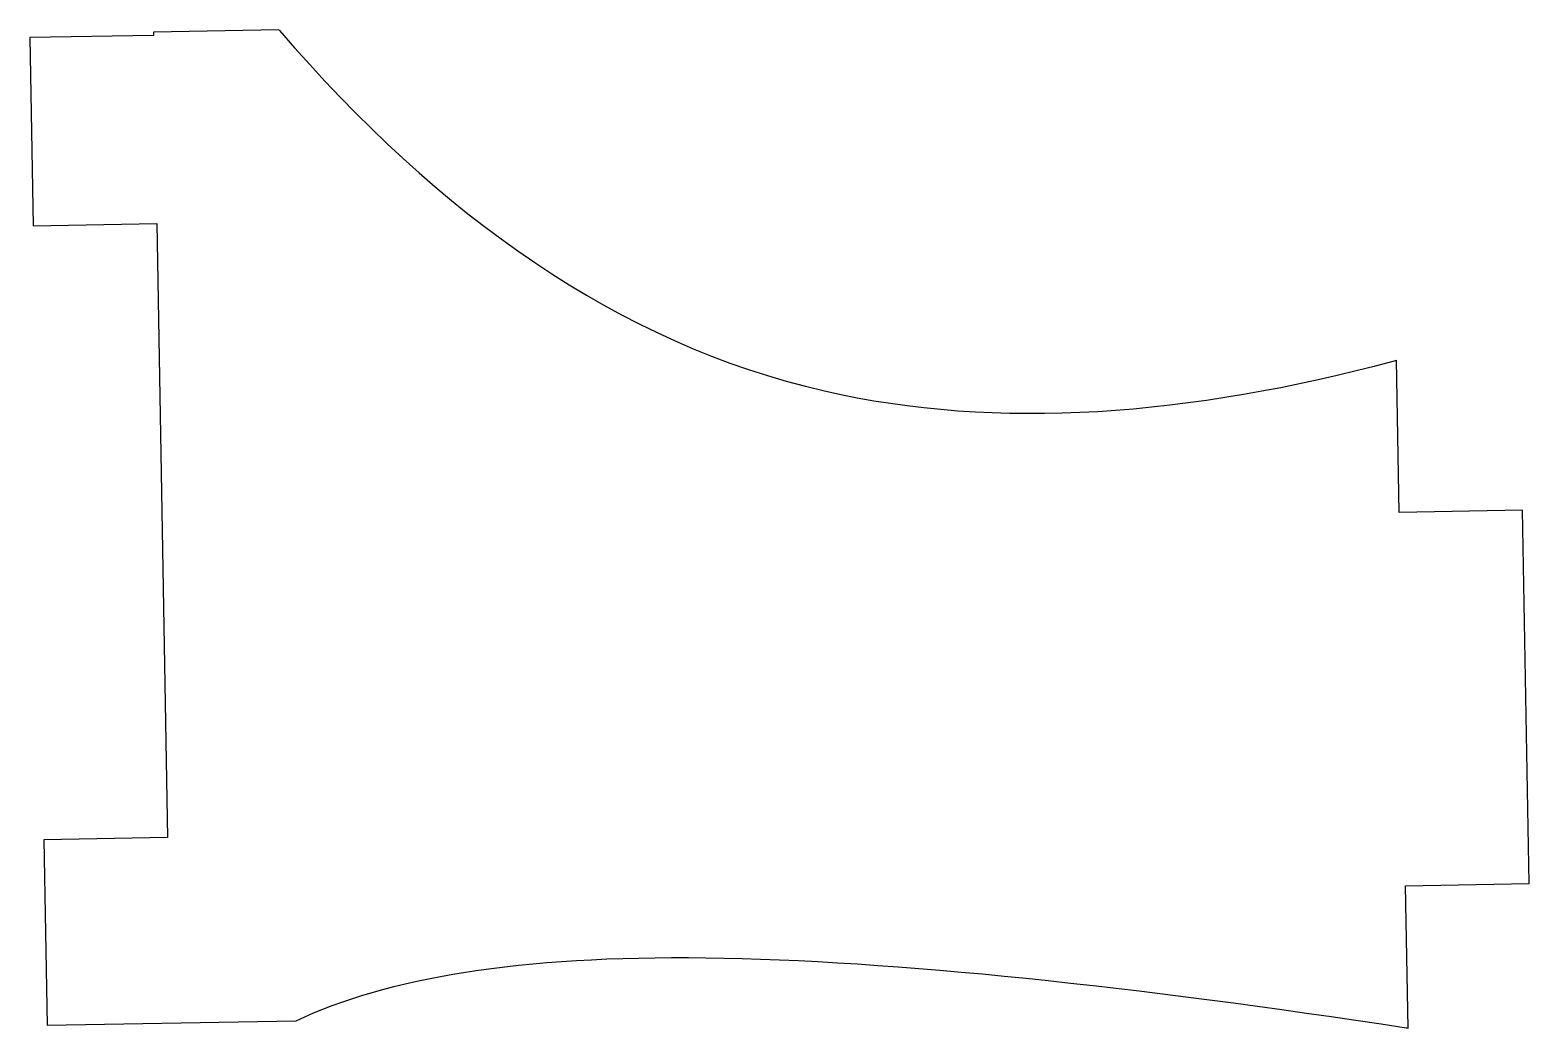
# Model space of a CAD drawing. Header units: millimetres. Extents: x -12.2 to 12.1, y -8.1 to 8.1.
import ezdxf

# ---------------------------------------------------------------- set-up
doc = ezdxf.new("R2010")
doc.units = ezdxf.units.MM
doc.layers.get('0').update_dxf_attribs({"linetype": 'CONTINUOUS'})

msp = doc.modelspace()

# ---------------------------------------------------------------- linework, layer by layer
for p, q in [((-8.131, 8.1), (-10.167, 8.064)), ((-10.167, 8.064), (-10.166, 8.013)), ((-10.166, 8.013), (-12.166, 7.978)), ((-12.166, 7.978), (-12.113, 4.928)), ((-12.113, 4.928), (-10.113, 4.963)), ((-10.113, 4.963), (-9.94, -4.985)), ((10.022, 0.284), (9.979, 2.749)), ((12.021, 0.319), (10.022, 0.284)), ((12.127, -5.73), (12.021, 0.319)), ((-9.94, -4.985), (-11.939, -5.02)), ((-11.939, -5.02), (-11.887, -8.024)), ((10.127, -5.765), (12.127, -5.73)), ((10.167, -8.069), (10.127, -5.765)), ((-11.887, -8.024), (-7.857, -7.953))]:
    msp.add_line(p, q)
for points, knots in [([(-8.131, 8.1), (-8.128, 8.097), (-8.126, 8.094), (-8.123, 8.091), (-5.53, 5.085), (-2.626, 3.016), (0.711, 2.252), (3.52, 1.609), (6.625, 1.851), (9.948, 2.741), (9.958, 2.744), (9.968, 2.747), (9.979, 2.749)], [-0.000534, -0.000534, -0.000534, -0.000534, 0, 0, 0, 0.543029, 0.543029, 0.543029, 1, 1, 1, 1.001416, 1.001416, 1.001416, 1.001416]), ([(-7.857, -7.953), (-7.855, -7.952), (-7.854, -7.952), (-7.852, -7.951), (-6.387, -7.252), (-4.214, -6.892), (-1.215, -6.931), (1.872, -6.972), (5.757, -7.398), (10.138, -8.064), (10.148, -8.066), (10.158, -8.067), (10.167, -8.069)], [-0.000547, -0.000547, -0.000547, -0.000547, 0, 0, 0, 0.492848, 0.492848, 0.492848, 1, 1, 1, 1.001129, 1.001129, 1.001129, 1.001129])]:
    msp.add_open_spline(points, degree=3, knots=knots)

doc.saveas('drawing.dxf')
